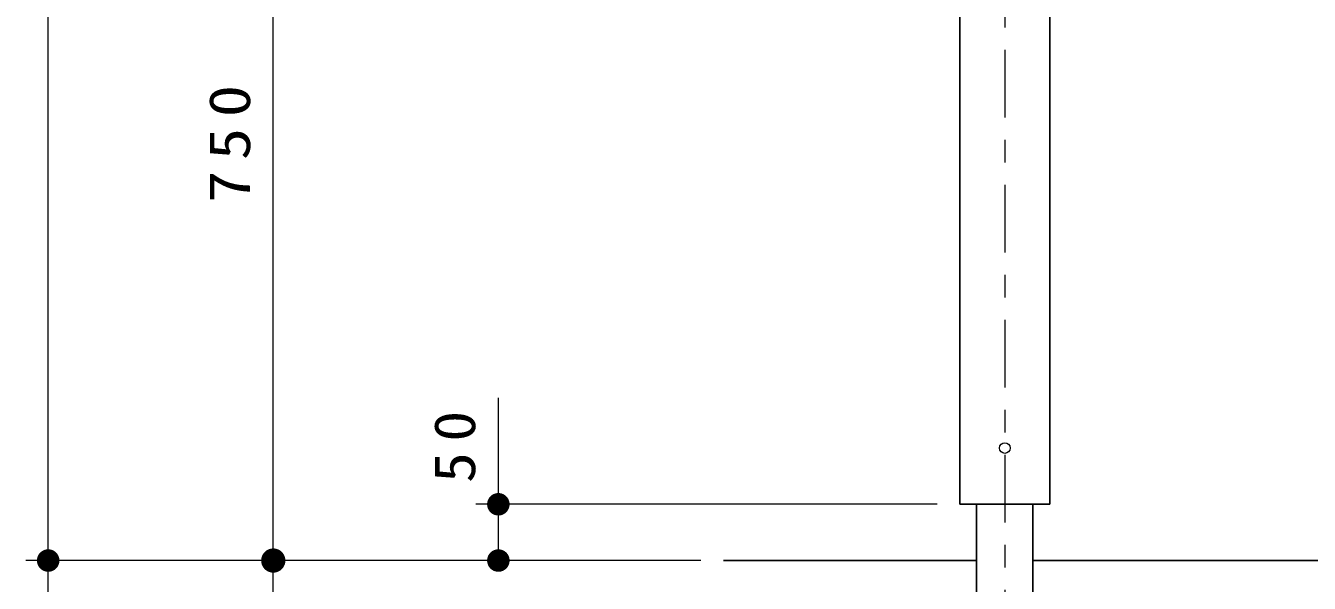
# Model space of a CAD drawing. Units: millimetres on the paper, scale 1:20. Extents: x -365 to 12, y -38 to 257.
# Drawn here: x -332.9 to -275.9, y 97.8 to 122.6 of the extents above; entities that cross this region are included whole.
import ezdxf

# ---------------------------------------------------------------- set-up
doc = ezdxf.new("R2010")
doc.units = ezdxf.units.MM
doc.linetypes.add('USER2', pattern=[6, 3, -1, 1, -1])
doc.layers.add('LY_1', color=7, linetype='Continuous', lineweight=13)
doc.styles.add('ＭＳ ゴシック', font='')
doc.styles.get('ＭＳ ゴシック').set_extended_font_data('MS Gothic')

# ---------------------------------------------------------------- blocks, each defined once
blk = doc.blocks.new('filled_dot')
at = {"color": 0, "linetype": 'Continuous', "lineweight": -2, "const_width": 1.25}
blk.add_lwpolyline([(-0.625, 0, 1), (0.625, 0, 1)], format="xyb", close=True, dxfattribs=at)

msp = doc.modelspace()

# ---------------------------------------------------------------- linework, layer by layer
at = {"layer": 'LY_1', "linetype": 'USER2'}
msp.add_line((-289.392, 169.544), (-289.392, 68.707), dxfattribs=at)
at = {"layer": 'LY_1', "lineweight": 25}
for p, q in [((-291.392, 167.598), (-291.392, 101.348)), ((-287.392, 167.598), (-287.392, 101.348)), ((-291.392, 101.348), (-287.392, 101.348)), ((-290.642, 101.348), (-290.642, 76.348)), ((-288.142, 101.348), (-288.142, 76.348)), ((-301.892, 98.848), (-290.642, 98.848)), ((-288.142, 98.848), (-236.642, 98.848))]:
    msp.add_line(p, q, dxfattribs=at)
at = {"layer": 'LY_1'}
for p, q in [((-331.892, 98.848), (-331.892, 166.348)), ((-321.892, 98.848), (-321.892, 136.348)), ((-311.892, 98.848), (-311.892, 106.081)), ((-292.392, 101.348), (-312.892, 101.348)), ((-302.892, 98.848), (-332.892, 98.848)), ((-331.892, 71.348), (-331.892, 98.848)), ((-302.892, 98.848), (-322.892, 98.848)), ((-321.892, 93.848), (-321.892, 98.848)), ((-302.892, 98.848), (-312.892, 98.848))]:
    msp.add_line(p, q, dxfattribs=at)
msp.add_circle((-289.392, 103.848), 0.237, dxfattribs=at)

# ---------------------------------------------------------------- block references
for p, xscale, yscale, rotation in [((-311.892, 101.348), 0.4, 0.4, 270), ((-331.892, 98.848), 0.4, 0.4, 90), ((-331.892, 98.848), 0.4, 0.4, 270), ((-321.892, 98.848), 0.431, 0.431, 270), ((-321.892, 98.848), 0.4, 0.4, 90), ((-311.892, 98.848), 0.4, 0.4, 90)]:
    msp.add_blockref('filled_dot', p, dxfattribs=dict(at, xscale=xscale, yscale=yscale, rotation=rotation))

# ---------------------------------------------------------------- texts
at = {"layer": 'LY_1', "char_height": 1.833, "attachment_point": 8, "rotation": 90, "style": 'ＭＳ ゴシック'}
for s, insert in [('\\T1.33;\\W1.15;750', (-322.892, 117.598)), ('\\T1.34;\\W1.1;50', (-312.892, 104.133))]:
    msp.add_mtext(s, dxfattribs=dict(at, insert=insert))

doc.saveas('drawing.dxf')
